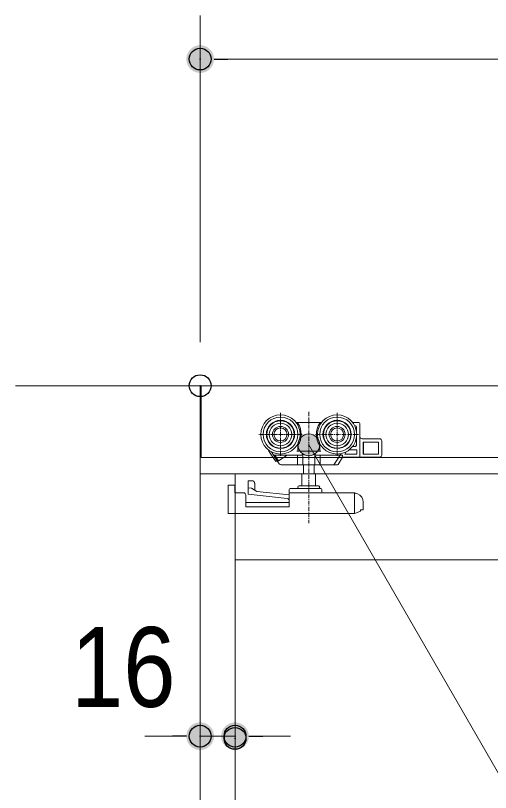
# Model space of a CAD drawing. Units: millimetres, scale not verified. Extents: x -6062 to 6062, y -3045 to 3045.
# Drawn here: x -4200.3 to -3982.1, y 213.2 to 570 of the extents above; entities that cross this region are included whole.
import ezdxf
from ezdxf.enums import TextEntityAlignment as Align

# ---------------------------------------------------------------- set-up
doc = ezdxf.new("R2010")
doc.units = ezdxf.units.MM
doc.header["$LTSCALE"] = 20
doc.header["$PDMODE"] = 32
doc.header["$PDSIZE"] = 10
doc.linetypes.add('USER3', pattern=[2.91, 1.76, -0.4, 0.35, -0.4])
for name, color, linetype, lineweight in [('0-0_2寸法-3', 7, 'Continuous', 15), ('0-1_2寸法-1', 7, 'Continuous', 15), ('0-2_0', 7, 'Continuous', 25), ('0-4_2寸法-2', 7, 'Continuous', 15), ('0-5_3一般', 7, 'Continuous', 15)]:
    doc.layers.add(name, color=color, linetype=linetype, lineweight=lineweight)
doc.layers.add('0-3_Defpoints', color=7, linetype='Continuous')
doc.styles.add('ＭＳ Ｐゴシック', font='')
doc.styles.get('ＭＳ Ｐゴシック').set_extended_font_data('MS PGothic')

# ---------------------------------------------------------------- blocks, each defined once
blk = doc.blocks.new('_Dot')
at = {"layer": '0-2_0'}
blk.add_line((-10, 0), (-20, 0), dxfattribs=at)
for points in [[(0, 0), (-8.76, 4.82), (-8.09, 5.88)], [(0, 0), (-8.09, 5.88), (-7.29, 6.85)], [(0, 0), (-7.29, 6.85), (-6.37, 7.71)], [(0, 0), (-6.37, 7.71), (-5.36, 8.44)], [(0, 0), (-5.36, 8.44), (-4.26, 9.05)], [(0, 0), (-4.26, 9.05), (-3.09, 9.51)], [(0, 0), (-3.09, 9.51), (-1.87, 9.82)], [(0, 0), (-1.87, 9.82), (-0.63, 9.98)], [(0, 0), (-0.63, 9.98), (0.63, 9.98)], [(0, 0), (0.63, 9.98), (1.87, 9.82)], [(0, 0), (1.87, 9.82), (3.09, 9.51)], [(0, 0), (3.09, 9.51), (4.26, 9.05)], [(0, 0), (4.26, 9.05), (5.36, 8.44)], [(0, 0), (5.36, 8.44), (6.37, 7.71)], [(0, 0), (6.37, 7.71), (7.29, 6.85)], [(0, 0), (7.29, 6.85), (8.09, 5.88)], [(0, 0), (8.09, 5.88), (8.76, 4.82)], [(0, 0), (-10, 0), (-9.92, 1.25)], [(0, 0), (-9.92, -1.25), (-10, 0)], [(0, 0), (-9.92, 1.25), (-9.69, 2.49)], [(0, 0), (-9.69, -2.49), (-9.92, -1.25)], [(0, 0), (-9.69, 2.49), (-9.3, 3.68)], [(0, 0), (-9.3, -3.68), (-9.69, -2.49)], [(0, 0), (-9.3, 3.68), (-8.76, 4.82)], [(0, 0), (-8.76, -4.82), (-9.3, -3.68)], [(0, 0), (-8.09, -5.88), (-8.76, -4.82)], [(0, 0), (-7.29, -6.85), (-8.09, -5.88)], [(0, 0), (-6.37, -7.71), (-7.29, -6.85)], [(0, 0), (-5.36, -8.44), (-6.37, -7.71)], [(0, 0), (-4.26, -9.05), (-5.36, -8.44)], [(0, 0), (-3.09, -9.51), (-4.26, -9.05)], [(0, 0), (-1.87, -9.82), (-3.09, -9.51)], [(0, 0), (-0.63, -9.98), (-1.87, -9.82)], [(0, 0), (0.63, -9.98), (-0.63, -9.98)], [(0, 0), (8.76, 4.82), (9.3, 3.68)], [(0, 0), (9.3, 3.68), (9.69, 2.49)], [(0, 0), (9.69, 2.49), (9.92, 1.25)], [(0, 0), (9.92, 1.25), (10, 0)], [(0, 0), (1.87, -9.82), (0.63, -9.98)], [(0, 0), (3.09, -9.51), (1.87, -9.82)], [(0, 0), (4.26, -9.05), (3.09, -9.51)], [(0, 0), (5.36, -8.44), (4.26, -9.05)], [(0, 0), (6.37, -7.71), (5.36, -8.44)], [(0, 0), (7.29, -6.85), (6.37, -7.71)], [(0, 0), (8.09, -5.88), (7.29, -6.85)], [(0, 0), (8.76, -4.82), (8.09, -5.88)], [(0, 0), (9.3, -3.68), (8.76, -4.82)], [(0, 0), (9.69, -2.49), (9.3, -3.68)], [(0, 0), (9.92, -1.25), (9.69, -2.49)], [(0, 0), (10, 0), (9.92, -1.25)]]:
    blk.add_solid(points, dxfattribs=at)
blk = doc.blocks.new('グループ-13')
at = {"layer": '0-5_3一般'}
for p, q in [((-48256.5, 8000), (-11896.5, 8000)), ((-46560, 8000), (-46560, -40000)), ((-46550, 8000), (-13770, 8000)), ((-46550, 7340), (-46550, 8000)), ((-45679.5, 7662), (-45662, 7662)), ((-45662, 7662), (-45462, 7662)), ((-45662, 7659.3), (-45662, 7662)), ((-45662, 7654.4), (-45662, 7659.3)), ((-45662, 7634.4), (-45662, 7654.4)), ((-45462, 7662), (-45444.5, 7662)), ((-45462, 7662), (-45462, 7659.3)), ((-45462, 7659.3), (-45462, 7654.4)), ((-45462, 7654.4), (-45462, 7634.4)), ((-45159.5, 7662), (-45102, 7662)), ((-45092, 7352), (-45092, 7652)), ((-45140.8, 7632), (-45134, 7632)), ((-45124, 7622), (-45124, 7578.7)), ((-45124, 7525.2), (-45124, 7452)), ((-44912, 7512), (-45072, 7512)), ((-45671.8, 7452.4), (-45672, 7452.5)), ((-45662, 7398), (-45662, 7449.5)), ((-45462, 7449.5), (-45462, 7398)), ((-45452.2, 7452.4), (-45452, 7452.5)), ((-45134, 7442), (-45159.5, 7442)), ((-45062, 7482), (-45062, 7372)), ((-44922, 7482), (-45062, 7482)), ((-45058.4, 7372), (-45058.4, 7482)), ((-44922, 7372), (-44922, 7482)), ((-44892, 7492), (-44892, 7362)), ((-45927.5, 7406.1), (-45931, 7403.9)), ((-45888.8, 7366.5), (-45905.8, 7392.7)), ((-45634, 7362), (-45880.4, 7362)), ((-45874, 7362), (-45840.8, 7310.9)), ((-45762.2, 7362), (-45840.8, 7310.9)), ((-45662, 7398), (-45672, 7398)), ((-45665.9, 7362), (-45665.9, 7282)), ((-45633.5, 7362), (-45634, 7362)), ((-45618.2, 7372), (-45618.2, 7282)), ((-45505.8, 7282), (-45505.8, 7372)), ((-45505.7, 7371.5), (-45505.8, 7372)), ((-45279.3, 7362), (-45490, 7362)), ((-45458.1, 7362), (-45458.1, 7282)), ((-45273.9, 7362), (-45325.8, 7282)), ((-45273.9, 7362), (-45267.4, 7372)), ((-45251.1, 7362), (-45273.9, 7362)), ((-45264.9, 7375.8), (-45267.4, 7372)), ((-45251.1, 7352), (-45251.1, 7362)), ((-45218.2, 7392.7), (-45231.6, 7372)), ((-45231.6, 7372), (-45122, 7372)), ((-45122, 7412), (-45188.9, 7412)), ((-45122, 7372), (-45122, 7412)), ((-45062, 7372), (-44922, 7372)), ((-13770, 7340), (-46550, 7340)), ((-45865.6, 7303.3), (-45853, 7311.4)), ((-45841.2, 7311.1), (-45840.8, 7310.9)), ((-45332.3, 7272), (-45325.8, 7282)), ((-45251.1, 7342), (-45293.6, 7276.5)), ((-45241.1, 7342), (-45263, 7342)), ((-45092, 7342), (-44912, 7342)), ((-45660, 7272), (-45816.6, 7272)), ((-45660.3, 7272), (-45660, 7272)), ((-45615.7, 7272), (-45660, 7272)), ((-45615.9, 7272.1), (-45615.7, 7272)), ((-45611.5, 7272), (-45611.5, 7190)), ((-45512.5, 7190), (-45512.5, 7272)), ((-45508.1, 7272.1), (-45508.3, 7272)), ((-45337.8, 7272), (-45464, 7272)), ((-45463.7, 7272), (-45464, 7272)), ((-45337.8, 7272), (-45332.3, 7272)), ((-45302, 7272), (-45332.3, 7272)), ((-46240, -39740), (-46240, 7190)), ((-45499, 7190), (-45625, 7190)), ((-45625, 7190), (-45625, 7080)), ((-45499, 7080), (-45499, 7190)), ((-46304, 7084), (-46302, 7084)), ((-46304, 7074), (-46304, 7084)), ((-46304, 7074), (-46304, 6860)), ((-46302, 7086), (-46242, 7086)), ((-46302, 6826), (-46302, 7086)), ((-46118, 7122.8), (-46118, 7124.4)), ((-46118, 7124.4), (-46118, 7124.4)), ((-46118, 7116), (-46118, 7122.8)), ((-46118, 7062.3), (-46118, 7116)), ((-46078, 7124.7), (-46117.6, 7124.7)), ((-46077.6, 7124.7), (-46078, 7124.7)), ((-46065.4, 7118.6), (-46065.7, 7119.2)), ((-46058, 7092), (-46058, 7040.2)), ((-45650, 7080), (-45474, 7080)), ((-46142, 6888), (-46142, 6996)), ((-46118, 7062.3), (-46088, 7059.1)), ((-46118, 7002), (-46118, 7062.3)), ((-45759.9, 6963.7), (-46118, 7002)), ((-46088, 7059.1), (-46038, 7027.6)), ((-46038, 7027.6), (-45742, 6996)), ((-45742, 7026), (-45742, 7046)), ((-45742, 7026), (-45742, 7006)), ((-45742, 6888), (-45742, 7006)), ((-45732, 7056), (-45615.3, 7056)), ((-45732, 7016), (-45143.8, 7016)), ((-45508.7, 7056), (-45615.3, 7056)), ((-45508.7, 7056), (-45452, 7056)), ((-45442, 7046), (-45442, 7026)), ((-45142, 7006.3), (-45142, 7006)), ((-45142, 7006), (-45142, 6826)), ((-45140.3, 7015.3), (-45132.5, 7012.4)), ((-45122.6, 7008.7), (-45132.5, 7012.4)), ((-45122.6, 7008.7), (-45113.9, 7005.4)), ((-45742, 6926), (-46142, 6926)), ((-45062, 6930.5), (-45062, 6860)), ((-45742, 6888), (-46142, 6888)), ((-45062, 6860), (-45087.4, 6860)), ((-45087.4, 6860), (-45087.4, 6846.5)), ((-46302, 6826), (-45142, 6826)), ((-45142, 6826), (-45122.6, 6833.3)), ((-45087.4, 6846.5), (-45122.6, 6833.3)), ((-46240, 6400), (-30320, 6400))]:
    blk.add_line(p, q, dxfattribs=at)
at = {"layer": '0-5_3一般', "linetype": 'USER3'}
for p, q in [((-45822, 7750), (-45822, 7354)), ((-45562, 7758.4), (-45562, 6738.4)), ((-45302, 7750), (-45302, 7354)), ((-45624, 7552), (-46020, 7552)), ((-45104, 7552), (-45500, 7552))]:
    blk.add_line(p, q, dxfattribs=at)
at = {"layer": '0-5_3一般'}
for points in [[(-45662, 7449.5), (-45662.3, 7449.6), (-45662.5, 7449.7), (-45662.8, 7449.7), (-45663, 7449.8), (-45663.3, 7449.9), (-45663.5, 7449.9), (-45663.8, 7450), (-45664, 7450.1), (-45664.3, 7450.2), (-45664.5, 7450.2), (-45664.8, 7450.3), (-45665, 7450.4), (-45665.3, 7450.5), (-45665.5, 7450.5), (-45665.8, 7450.6), (-45666, 7450.7), (-45666.3, 7450.8), (-45666.5, 7450.8), (-45666.8, 7450.9), (-45667, 7451), (-45667.3, 7451.1), (-45667.5, 7451.1), (-45667.8, 7451.2), (-45668, 7451.3), (-45668.3, 7451.4), (-45668.5, 7451.4), (-45668.8, 7451.5), (-45669, 7451.6), (-45669.3, 7451.7), (-45669.5, 7451.7), (-45669.8, 7451.8), (-45670, 7451.9), (-45670.3, 7452), (-45670.5, 7452), (-45670.8, 7452.1), (-45671, 7452.2), (-45671.3, 7452.3), (-45671.5, 7452.3), (-45671.8, 7452.4)], [(-45462, 7449.5), (-45461.7, 7449.6), (-45461.5, 7449.7), (-45461.2, 7449.7), (-45461, 7449.8), (-45460.7, 7449.9), (-45460.5, 7449.9), (-45460.2, 7450), (-45460, 7450.1), (-45459.7, 7450.2), (-45459.5, 7450.2), (-45459.2, 7450.3), (-45459, 7450.4), (-45458.7, 7450.5), (-45458.5, 7450.5), (-45458.2, 7450.6), (-45458, 7450.7), (-45457.7, 7450.8), (-45457.5, 7450.8), (-45457.2, 7450.9), (-45457, 7451), (-45456.7, 7451.1), (-45456.5, 7451.1), (-45456.2, 7451.2), (-45456, 7451.3), (-45455.7, 7451.4), (-45455.5, 7451.4), (-45455.2, 7451.5), (-45455, 7451.6), (-45454.7, 7451.7), (-45454.5, 7451.7), (-45454.2, 7451.8), (-45454, 7451.9), (-45453.7, 7452), (-45453.5, 7452), (-45453.2, 7452.1), (-45453, 7452.2), (-45452.7, 7452.3), (-45452.5, 7452.3), (-45452.2, 7452.4)], [(-45865.6, 7303.3), (-45915.5, 7380.1), (-45931, 7403.9)], [(-45833.3, 7281.1), (-45851.7, 7309.4), (-45888.8, 7366.5)], [(-45452, 7398), (-45462, 7398), (-45662, 7398)], [(-45618.2, 7372), (-45618.3, 7371.5), (-45618.4, 7371), (-45618.5, 7370.5), (-45618.6, 7370.1), (-45618.8, 7369.6), (-45618.9, 7369.2), (-45619.1, 7368.8), (-45619.3, 7368.4), (-45619.6, 7368), (-45619.8, 7367.6), (-45620.1, 7367.2), (-45620.4, 7366.9), (-45620.8, 7366.5), (-45621.1, 7366.2), (-45621.5, 7365.9), (-45621.9, 7365.6), (-45622.4, 7365.3), (-45622.8, 7365), (-45623.3, 7364.8), (-45623.8, 7364.5), (-45624.3, 7364.3), (-45624.8, 7364.1), (-45625.3, 7363.9), (-45625.9, 7363.7), (-45626.4, 7363.5), (-45626.9, 7363.3), (-45627.4, 7363.1), (-45627.9, 7363), (-45628.4, 7362.8), (-45628.9, 7362.7), (-45629.4, 7362.6), (-45629.9, 7362.5), (-45630.4, 7362.4), (-45631, 7362.3), (-45631.5, 7362.2), (-45632, 7362.1), (-45632.5, 7362.1), (-45633, 7362), (-45633.5, 7362)], [(-45490, 7362), (-45490.5, 7362), (-45491, 7362), (-45491.5, 7362.1), (-45492, 7362.1), (-45492.5, 7362.2), (-45493, 7362.3), (-45493.6, 7362.4), (-45494.1, 7362.5), (-45494.6, 7362.6), (-45495.1, 7362.7), (-45495.6, 7362.8), (-45496.1, 7363), (-45496.6, 7363.1), (-45497.1, 7363.3), (-45497.6, 7363.5), (-45498.1, 7363.7), (-45498.7, 7363.9), (-45499.2, 7364.1), (-45499.7, 7364.3), (-45500.2, 7364.5), (-45500.7, 7364.8), (-45501.2, 7365), (-45501.6, 7365.3), (-45502.1, 7365.6), (-45502.5, 7365.9), (-45502.9, 7366.2), (-45503.2, 7366.5), (-45503.6, 7366.9), (-45503.9, 7367.2), (-45504.2, 7367.6), (-45504.4, 7368), (-45504.7, 7368.4), (-45504.9, 7368.8), (-45505.1, 7369.2), (-45505.2, 7369.6), (-45505.4, 7370.1), (-45505.5, 7370.5), (-45505.6, 7371), (-45505.7, 7371.5)], [(-45092, 7352), (-45092, 7342), (-45241.1, 7342)], [(-45851.7, 7309.4), (-45851.9, 7309.7), (-45852, 7310), (-45852.1, 7310.2), (-45852.2, 7310.5), (-45852.2, 7310.7), (-45852.2, 7311), (-45852.2, 7311.2), (-45852.2, 7311.4), (-45852.1, 7311.5), (-45852, 7311.7), (-45851.8, 7311.8), (-45851.6, 7312), (-45851.4, 7312.1), (-45851.1, 7312.2), (-45850.8, 7312.2), (-45850.5, 7312.3), (-45850.2, 7312.3), (-45849.8, 7312.4), (-45849.4, 7312.4), (-45848.9, 7312.4), (-45848.5, 7312.3), (-45848, 7312.3), (-45847.5, 7312.3), (-45847.1, 7312.2), (-45846.7, 7312.2), (-45846.2, 7312.1), (-45845.8, 7312.1), (-45845.4, 7312), (-45845, 7312), (-45844.6, 7311.9), (-45844.2, 7311.8), (-45843.8, 7311.8), (-45843.4, 7311.7), (-45843, 7311.6), (-45842.6, 7311.5), (-45842.2, 7311.4), (-45841.9, 7311.3), (-45841.5, 7311.2), (-45841.2, 7311.1)], [(-45665.9, 7282), (-45665.9, 7281.7), (-45665.9, 7281.3), (-45665.8, 7281), (-45665.8, 7280.7), (-45665.7, 7280.4), (-45665.7, 7280.1), (-45665.6, 7279.8), (-45665.6, 7279.4), (-45665.5, 7279.1), (-45665.4, 7278.8), (-45665.4, 7278.5), (-45665.3, 7278.2), (-45665.2, 7277.9), (-45665.1, 7277.6), (-45665, 7277.3), (-45664.9, 7276.9), (-45664.8, 7276.6), (-45664.7, 7276.3), (-45664.6, 7276), (-45664.4, 7275.7), (-45664.3, 7275.4), (-45664.2, 7275.1), (-45664, 7274.8), (-45663.8, 7274.6), (-45663.7, 7274.3), (-45663.5, 7274.1), (-45663.3, 7273.8), (-45663.1, 7273.6), (-45662.9, 7273.4), (-45662.7, 7273.2), (-45662.5, 7273), (-45662.2, 7272.9), (-45662, 7272.7), (-45661.7, 7272.6), (-45661.5, 7272.4), (-45661.2, 7272.3), (-45660.9, 7272.2), (-45660.6, 7272.1), (-45660.3, 7272)], [(-45618.2, 7282), (-45618.2, 7281.7), (-45618.2, 7281.4), (-45618.2, 7281.2), (-45618.2, 7280.9), (-45618.2, 7280.6), (-45618.2, 7280.3), (-45618.2, 7280.1), (-45618.2, 7279.8), (-45618.2, 7279.5), (-45618.2, 7279.2), (-45618.2, 7278.9), (-45618.2, 7278.7), (-45618.2, 7278.4), (-45618.2, 7278.1), (-45618.1, 7277.8), (-45618.1, 7277.5), (-45618.1, 7277.2), (-45618.1, 7276.9), (-45618.1, 7276.7), (-45618.1, 7276.4), (-45618.1, 7276.1), (-45618.1, 7275.8), (-45618, 7275.5), (-45618, 7275.3), (-45617.9, 7275), (-45617.9, 7274.7), (-45617.8, 7274.5), (-45617.7, 7274.3), (-45617.6, 7274), (-45617.5, 7273.8), (-45617.3, 7273.6), (-45617.2, 7273.4), (-45617, 7273.2), (-45616.9, 7273), (-45616.7, 7272.8), (-45616.5, 7272.6), (-45616.3, 7272.4), (-45616.1, 7272.3), (-45615.9, 7272.1)], [(-45505.8, 7282), (-45505.8, 7281.7), (-45505.8, 7281.4), (-45505.8, 7281.2), (-45505.8, 7280.9), (-45505.8, 7280.6), (-45505.8, 7280.3), (-45505.8, 7280.1), (-45505.8, 7279.8), (-45505.8, 7279.5), (-45505.8, 7279.2), (-45505.8, 7278.9), (-45505.8, 7278.7), (-45505.8, 7278.4), (-45505.8, 7278.1), (-45505.9, 7277.8), (-45505.9, 7277.5), (-45505.9, 7277.2), (-45505.9, 7276.9), (-45505.9, 7276.7), (-45505.9, 7276.4), (-45505.9, 7276.1), (-45505.9, 7275.8), (-45506, 7275.5), (-45506, 7275.3), (-45506.1, 7275), (-45506.1, 7274.7), (-45506.2, 7274.5), (-45506.3, 7274.3), (-45506.4, 7274), (-45506.5, 7273.8), (-45506.7, 7273.6), (-45506.8, 7273.4), (-45507, 7273.2), (-45507.1, 7273), (-45507.3, 7272.8), (-45507.5, 7272.6), (-45507.7, 7272.4), (-45507.9, 7272.3), (-45508.1, 7272.1)], [(-45458.1, 7282), (-45458.1, 7281.7), (-45458.1, 7281.3), (-45458.2, 7281), (-45458.2, 7280.7), (-45458.3, 7280.4), (-45458.3, 7280.1), (-45458.4, 7279.8), (-45458.4, 7279.4), (-45458.5, 7279.1), (-45458.6, 7278.8), (-45458.6, 7278.5), (-45458.7, 7278.2), (-45458.8, 7277.9), (-45458.9, 7277.6), (-45459, 7277.3), (-45459.1, 7276.9), (-45459.2, 7276.6), (-45459.3, 7276.3), (-45459.4, 7276), (-45459.6, 7275.7), (-45459.7, 7275.4), (-45459.8, 7275.1), (-45460, 7274.8), (-45460.2, 7274.6), (-45460.3, 7274.3), (-45460.5, 7274.1), (-45460.7, 7273.8), (-45460.9, 7273.6), (-45461.1, 7273.4), (-45461.3, 7273.2), (-45461.5, 7273), (-45461.8, 7272.9), (-45462, 7272.7), (-45462.3, 7272.6), (-45462.5, 7272.4), (-45462.8, 7272.3), (-45463.1, 7272.2), (-45463.4, 7272.1), (-45463.7, 7272)], [(-45464, 7272), (-45508.3, 7272), (-45615.7, 7272)], [(-46560, -39740), (-46560, 7190), (-30000, 7190)], [(-46162, 7016), (-46242, 7016), (-46242, 7086)], [(-46117.6, 7124.7), (-46117.7, 7124.7), (-46117.7, 7124.7), (-46117.7, 7124.7), (-46117.7, 7124.7), (-46117.7, 7124.7), (-46117.7, 7124.7), (-46117.7, 7124.7), (-46117.7, 7124.7), (-46117.8, 7124.7), (-46117.8, 7124.7), (-46117.8, 7124.7), (-46117.8, 7124.6), (-46117.8, 7124.6), (-46117.8, 7124.6), (-46117.8, 7124.6), (-46117.8, 7124.6), (-46117.8, 7124.6), (-46117.9, 7124.6), (-46117.9, 7124.6), (-46117.9, 7124.6), (-46117.9, 7124.6), (-46117.9, 7124.6), (-46117.9, 7124.6), (-46117.9, 7124.6), (-46117.9, 7124.6), (-46117.9, 7124.5), (-46117.9, 7124.5), (-46117.9, 7124.5), (-46118, 7124.5), (-46118, 7124.5), (-46118, 7124.5), (-46118, 7124.5), (-46118, 7124.5), (-46118, 7124.5), (-46118, 7124.4), (-46118, 7124.4), (-46118, 7124.4), (-46118, 7124.4), (-46118, 7124.4)], [(-46065.8, 7119.2), (-46065.9, 7119.5), (-46066.1, 7119.8), (-46066.3, 7120.1), (-46066.5, 7120.4), (-46066.7, 7120.6), (-46066.9, 7120.9), (-46067.1, 7121.1), (-46067.3, 7121.4), (-46067.6, 7121.6), (-46067.8, 7121.8), (-46068.1, 7122), (-46068.3, 7122.2), (-46068.6, 7122.4), (-46068.9, 7122.6), (-46069.2, 7122.8), (-46069.5, 7122.9), (-46069.9, 7123.1), (-46070.2, 7123.2), (-46070.5, 7123.3), (-46070.9, 7123.4), (-46071.3, 7123.5), (-46071.6, 7123.6), (-46072, 7123.7), (-46072.3, 7123.8), (-46072.7, 7123.9), (-46073, 7124), (-46073.4, 7124.1), (-46073.8, 7124.2), (-46074.1, 7124.2), (-46074.5, 7124.3), (-46074.8, 7124.3), (-46075.2, 7124.4), (-46075.5, 7124.5), (-46075.9, 7124.5), (-46076.2, 7124.5), (-46076.6, 7124.6), (-46076.9, 7124.6), (-46077.3, 7124.6), (-46077.6, 7124.7)], [(-46058.1, 7092.1), (-46058.1, 7092.8), (-46058.2, 7093.5), (-46058.2, 7094.2), (-46058.2, 7094.9), (-46058.3, 7095.6), (-46058.3, 7096.3), (-46058.4, 7097), (-46058.4, 7097.8), (-46058.5, 7098.5), (-46058.6, 7099.2), (-46058.7, 7099.9), (-46058.8, 7100.6), (-46059, 7101.3), (-46059.1, 7102), (-46059.3, 7102.7), (-46059.4, 7103.4), (-46059.6, 7104), (-46059.8, 7104.7), (-46059.9, 7105.4), (-46060.1, 7106.1), (-46060.3, 7106.8), (-46060.6, 7107.5), (-46060.8, 7108.2), (-46061, 7108.9), (-46061.3, 7109.5), (-46061.5, 7110.2), (-46061.7, 7110.9), (-46062, 7111.5), (-46062.3, 7112.2), (-46062.6, 7112.8), (-46062.8, 7113.5), (-46063.1, 7114.1), (-46063.4, 7114.8), (-46063.7, 7115.4), (-46064.1, 7116.1), (-46064.4, 7116.7), (-46064.7, 7117.3), (-46065, 7118), (-46065.4, 7118.6)], [(-45132.5, 7012.4), (-45132.8, 7012.3), (-45133.1, 7012.2), (-45133.4, 7012.1), (-45133.7, 7012), (-45134, 7012), (-45134.3, 7011.8), (-45134.6, 7011.7), (-45134.9, 7011.6), (-45135.2, 7011.5), (-45135.5, 7011.4), (-45135.8, 7011.3), (-45136.1, 7011.2), (-45136.4, 7011.1), (-45136.7, 7011), (-45137, 7010.9), (-45137.3, 7010.7), (-45137.6, 7010.6), (-45137.9, 7010.5), (-45138.2, 7010.4), (-45138.5, 7010.2), (-45138.8, 7010.1), (-45139.1, 7010), (-45139.4, 7009.8), (-45139.6, 7009.7), (-45139.9, 7009.5), (-45140.1, 7009.3), (-45140.4, 7009.2), (-45140.6, 7009), (-45140.8, 7008.8), (-45140.9, 7008.5), (-45141.1, 7008.3), (-45141.3, 7008.1), (-45141.4, 7007.9), (-45141.5, 7007.6), (-45141.6, 7007.4), (-45141.7, 7007.1), (-45141.8, 7006.8), (-45141.9, 7006.6), (-45142, 7006.3)], [(-46304, 6860), (-46303.4, 6853.7), (-46302, 6848.8)]]:
    blk.add_lwpolyline(points, dxfattribs=at)
for centre, radius in [((-45822, 7552), 180), ((-45822, 7552), 160), ((-45302, 7552), 180), ((-45302, 7552), 160), ((-45822, 7552), 130), ((-45822, 7552), 126), ((-45822, 7552), 104), ((-45302, 7552), 130), ((-45302, 7552), 126), ((-45302, 7552), 104), ((-45822, 7552), 74), ((-45822, 7552), 60), ((-45302, 7552), 74), ((-45302, 7552), 60)]:
    blk.add_circle(centre, radius, dxfattribs=at)
for centre, radius, start, end in [((-45822, 7552), 190, 327.3631, 32.6369), ((-45302, 7552), 190, 147.3631, 212.6369), ((-45102, 7652), 10, 0, 90), ((-45134, 7622), 10, 0, 90), ((-45072, 7532), 20, 180, 270), ((-44912, 7492), 20, 0, 90), ((-45144, 7462), 20, 270, 0), ((-45134, 7452), 10, 270, 0), ((-45880.4, 7372), 10, 213, 270), ((-45279.3, 7372), 10, 270, 327), ((-45241.1, 7352), 10, 180, 270), ((-44912, 7362), 20, 270, 0), ((-45816.6, 7292), 20, 213, 270), ((-45337.8, 7282), 10, 270, 327), ((-45302, 7282), 10, 270, 327), ((-45650, 7068), 12, 90, 180), ((-45650, 7068), 12, 180, 270), ((-45474, 7068), 12, 0, 90), ((-45474, 7068), 12, 270, 0), ((-46162, 6996), 20, 0, 90), ((-45732, 7046), 10, 90, 180), ((-45732, 7006), 10, 90, 180), ((-45452, 7046), 10, 0, 90), ((-45432, 7026), 10, 180, 270), ((-45143.8, 7006), 10, 69.44395, 90), ((-45142, 6930.5), 80, 0, 69.44395), ((-45762, 6943.8), 20, 0, 83.89836)]:
    blk.add_arc(centre, radius, start, end, dxfattribs=at)

msp = doc.modelspace()

# ---------------------------------------------------------------- hatches: boundary and pattern name
at = {"layer": '0-0_2寸法-3'}
msp.add_hatch(color=256, dxfattribs=at).paths.add_polyline_path([(-4060.59, 372.84, 1), (-4070.61, 372.84, 1)])

# ---------------------------------------------------------------- linework, layer by layer
msp.add_lwpolyline([(-3751.44, 220), (-3977.36, 220), (-4065.6, 372.84)], dxfattribs=at)
msp.add_circle((-4065.6, 372.84), 5.01, dxfattribs=at)
at = {"layer": '0-1_2寸法-1'}
for p, q in [((-4115.5, 420), (-4115.5, 570)), ((-3605.21, 550), (-4102.79, 550))]:
    msp.add_line(p, q, dxfattribs=at)
at = {"layer": '0-3_Defpoints'}
for p in [(-4115.5, 550), (-4115.5, 400), (-4115.5, 239), (-4099.5, 239), (-4099.5, 238)]:
    msp.add_point(p, dxfattribs=at)
at = {"layer": '0-4_2寸法-2'}
for p, q in [((-4115.5, 259), (-4115.3, 259)), ((-4099.5, 258), (-4099.5, 259)), ((-4128.21, 239), (-4140.92, 239)), ((-4115.5, 239), (-4099.5, 239)), ((-4086.79, 239), (-4074.08, 239))]:
    msp.add_line(p, q, dxfattribs=at)

# ---------------------------------------------------------------- block references
at = {"layer": '0-1_2寸法-1', "xscale": 0.6356201, "yscale": 0.6356201, "rotation": 180}
msp.add_blockref('_Dot', (-4115.5, 550), dxfattribs=at)
at = {"layer": '0-4_2寸法-2', "xscale": 0.6356201, "yscale": 0.6356201}
msp.add_blockref('_Dot', (-4115.5, 239), dxfattribs=at)
at = {"layer": '0-4_2寸法-2', "xscale": 0.6356201, "yscale": 0.6356201, "rotation": 180}
msp.add_blockref('_Dot', (-4099.5, 239), dxfattribs=at)
at = {"layer": '0-5_3一般', "xscale": 0.05, "yscale": 0.05}
msp.add_blockref('グループ-13', (-1787.5, 0), dxfattribs=at)

# ---------------------------------------------------------------- texts
at = {"layer": '0-4_2寸法-2', "style": 'ＭＳ Ｐゴシック', "width": 0.9}
msp.add_text('16', height=36.66, dxfattribs=at).set_placement((-4174.83, 241.48), align=Align.BOTTOM_LEFT)

doc.saveas('drawing.dxf')
